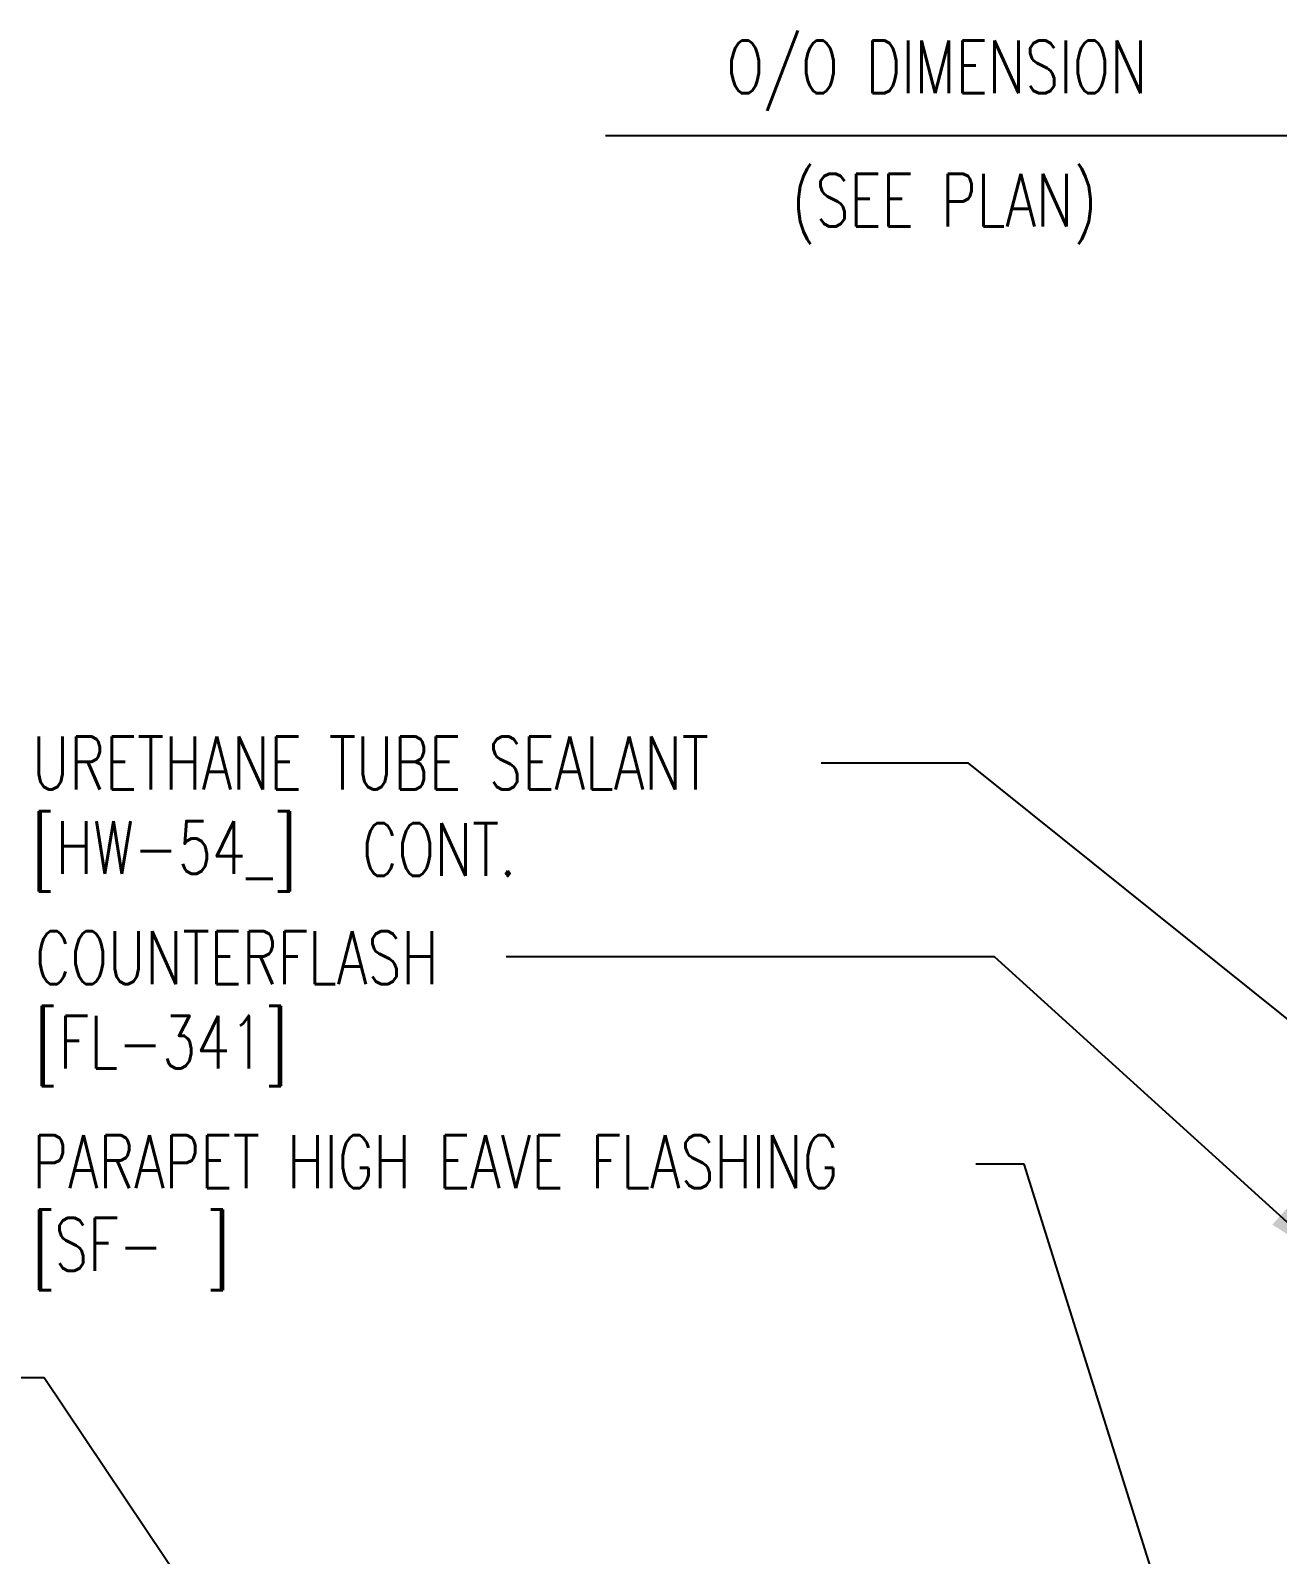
# Model space of a CAD drawing. Header units: inches. Extents: x 4.9 to 41.2, y 9 to 41.2.
# Drawn here: x 19.42 to 28.27, y 30.39 to 41.22 of the extents above; entities that cross this region are included whole.
import ezdxf

# ---------------------------------------------------------------- set-up
doc = ezdxf.new("R2010")
doc.units = ezdxf.units.IN
doc.header["$MEASUREMENT"] = 0
doc.layers.add('DIM', color=7, linetype='Continuous')
doc.layers.add('TEXT', color=2, linetype='Continuous')
doc.styles.add('TEXT1', font='ROMANS.shx', dxfattribs={"width": 0.75, "height": 0.375})
doc.dimstyles.new('DETAIL$7', dxfattribs={"dimscale": 4, "dimtxt": 0.09375, "dimasz": 0.125, "dimexe": 0.0625, "dimexo": 0.125, "dimgap": 0.0625, "dimtad": 1, "dimdec": 4, "dimzin": 3, "dimdsep": 46, "dimlunit": 4, "dimtxsty": 'TEXT1', "dimblk": 'ARCHTICK', "dimcen": 0.0625, "dimclrd": 7, "dimclre": 7, "dimclrt": 2, "dimadec": 0, "dimazin": 0, "dimtfac": 0.59375, "dimtdec": 4, "dimtmove": 0, "dimatfit": 3, "dimfxl": 0, "dimfrac": 2, "dimtolj": 1, "dimtzin": 3, "dimarcsym": 0})

# ---------------------------------------------------------------- blocks, each defined once
blk = doc.blocks.new('_ArchTick')
at = {"color": 0, "linetype": 'ByBlock', "const_width": 0.15}
blk.add_lwpolyline([(-0.5, -0.5), (0.5, 0.5)], dxfattribs=at)
blk = doc.blocks.new('dsc-SF-')
at = {"layer": 'TEXT', "style": 'TEXT1', "width": 0.75}
blk.add_text('[     ]', height=0.375, dxfattribs=at).set_placement((0, -0.6))
for tag, p in [('Description', (0, 0)), ('Part', (0.155, -0.588))]:
    blk.add_attdef(tag, p, '', height=0.375, dxfattribs=at)
at = {"layer": 'TEXT', "style": 'TEXT1', "flags": 1}
for tag, p in [('Multiple', (-0.017, -1.202)), ('Color', (0, -1.2)), ('Opt1', (0, -1.2)), ('Opt2', (0, -1.2)), ('Opt3', (0, -1.2)), ('Gage', (0, -1.2)), ('ShpLn', (0, -1.2)), ('Calc', (0.005, -1.195)), ('Spare1', (0, -1.8)), ('Spare2', (0, -1.8)), ('Spare3', (0, -1.8)), ('Spare4', (0, -1.8)), ('Spare5', (0, -1.8)), ('Spare6', (0, -1.8)), ('Spare7', (0, -1.8)), ('Spare8', (0, -1.8)), ('Spare9', (0, -1.8)), ('Spare10', (0, -1.8))]:
    blk.add_attdef(tag, p, '', height=0.375, dxfattribs=at)
blk = doc.blocks.new('dsc-HW-54_')
at = {"layer": 'TEXT', "style": 'TEXT1', "width": 0.75}
for s, p in [('URETHANE TUBE SEALANT', (0, 0)), ('[HW-54_]', (0, -0.6))]:
    blk.add_text(s, height=0.375, dxfattribs=at).set_placement(p)
at = {"layer": 'TEXT', "style": 'TEXT1', "flags": 1}
for tag, p in [('COLOR', (0, -1.2)), ('CALC', (0, -1.2)), ('OPT1', (0, -1.2)), ('OPT2', (0, -1.2)), ('OPT3', (0, -1.2)), ('GAGE', (0, -1.2)), ('SHPLN', (0, -1.2)), ('PART', (0, -1.2)), ('DESCRIPTION', (0, -1.2)), ('MULTIPLE', (0, -1.2)), ('SPARE1', (0, -1.8)), ('SPARE2', (0, -1.8)), ('SPARE3', (0, -1.8)), ('SPARE4', (0, -1.8)), ('SPARE5', (0, -1.8)), ('SPARE6', (0, -1.8)), ('SPARE7', (0, -1.8)), ('SPARE8', (0, -1.8)), ('SPARE9', (0, -1.8)), ('SPARE10', (0, -1.8))]:
    blk.add_attdef(tag, p, '', height=0.375, dxfattribs=at)
blk = doc.blocks.new('dsc-FL-341')
at = {"layer": 'TEXT', "style": 'TEXT1', "width": 0.75}
for s, p in [('COUNTERFLASH', (0, 0)), ('[FL-341]', (0, -0.6))]:
    blk.add_text(s, height=0.375, dxfattribs=at).set_placement(p)
at = {"layer": 'TEXT', "style": 'TEXT1', "flags": 1}
for tag, p in [('COLOR', (0, -1.2)), ('CALC', (0, -1.2)), ('OPT1', (0, -1.2)), ('OPT2', (0, -1.2)), ('OPT3', (0, -1.2)), ('GAGE', (0, -1.2)), ('SHPLN', (0, -1.2)), ('PART', (0, -1.2)), ('DESCRIPTION', (0, -1.2)), ('MULTIPLE', (0, -1.2)), ('SPARE1', (0, -1.8)), ('SPARE2', (0, -1.8)), ('SPARE3', (0, -1.8)), ('SPARE4', (0, -1.8)), ('SPARE5', (0, -1.8)), ('SPARE6', (0, -1.8)), ('SPARE7', (0, -1.8)), ('SPARE8', (0, -1.8)), ('SPARE9', (0, -1.8)), ('SPARE10', (0, -1.8))]:
    blk.add_attdef(tag, p, '', height=0.375, dxfattribs=at)

msp = doc.modelspace()

# ---------------------------------------------------------------- block references
for name, p in [('dsc-HW-54_', (19.4258, 35.8291)), ('dsc-FL-341', (19.44693, 34.44591))]:
    msp.add_blockref(name, p)
msp.add_blockref('dsc-SF-', (19.4292, 32.99667)).add_auto_attribs({'Part': 'SF-', 'Description': 'PARAPET HIGH EAVE FLASHING'})

# ---------------------------------------------------------------- texts
at = {"layer": 'TEXT', "color": 2, "style": 'TEXT1', "width": 0.75}
for s, p in [('O/O DIMENSION', (24.3603, 40.77515)), ('(SEE PLAN)', (24.82368, 39.82875))]:
    msp.add_text(s, height=0.375, dxfattribs=at).set_placement(p)
at = {"layer": 'TEXT', "style": 'TEXT1', "width": 0.75}
msp.add_text('CONT.', height=0.375, dxfattribs=at).set_placement((21.76985, 35.21422))

# ---------------------------------------------------------------- leaders
at = {"layer": 'DIM'}
for points in [[(29.16068, 40.47258), (24.50336, 40.47258), (23.50103, 40.47258)], [(28.85457, 33.78764), (26.07911, 36.01607), (25.03313, 36.01607)], [(28.66321, 32.46186), (26.26369, 34.63866), (22.79352, 34.63866)], [(28.11861, 27.92012), (26.47561, 33.16512), (26.13223, 33.16512)], [(24.04776, 24.87794), (19.51216, 31.64858), (18.93466, 31.64858)], [(25.12404, 25.04087), (34.1159, 31.49092), (34.53063, 31.49092)]]:
    msp.add_leader(points, dimstyle='DETAIL$7', dxfattribs=at)

doc.saveas('drawing.dxf')
